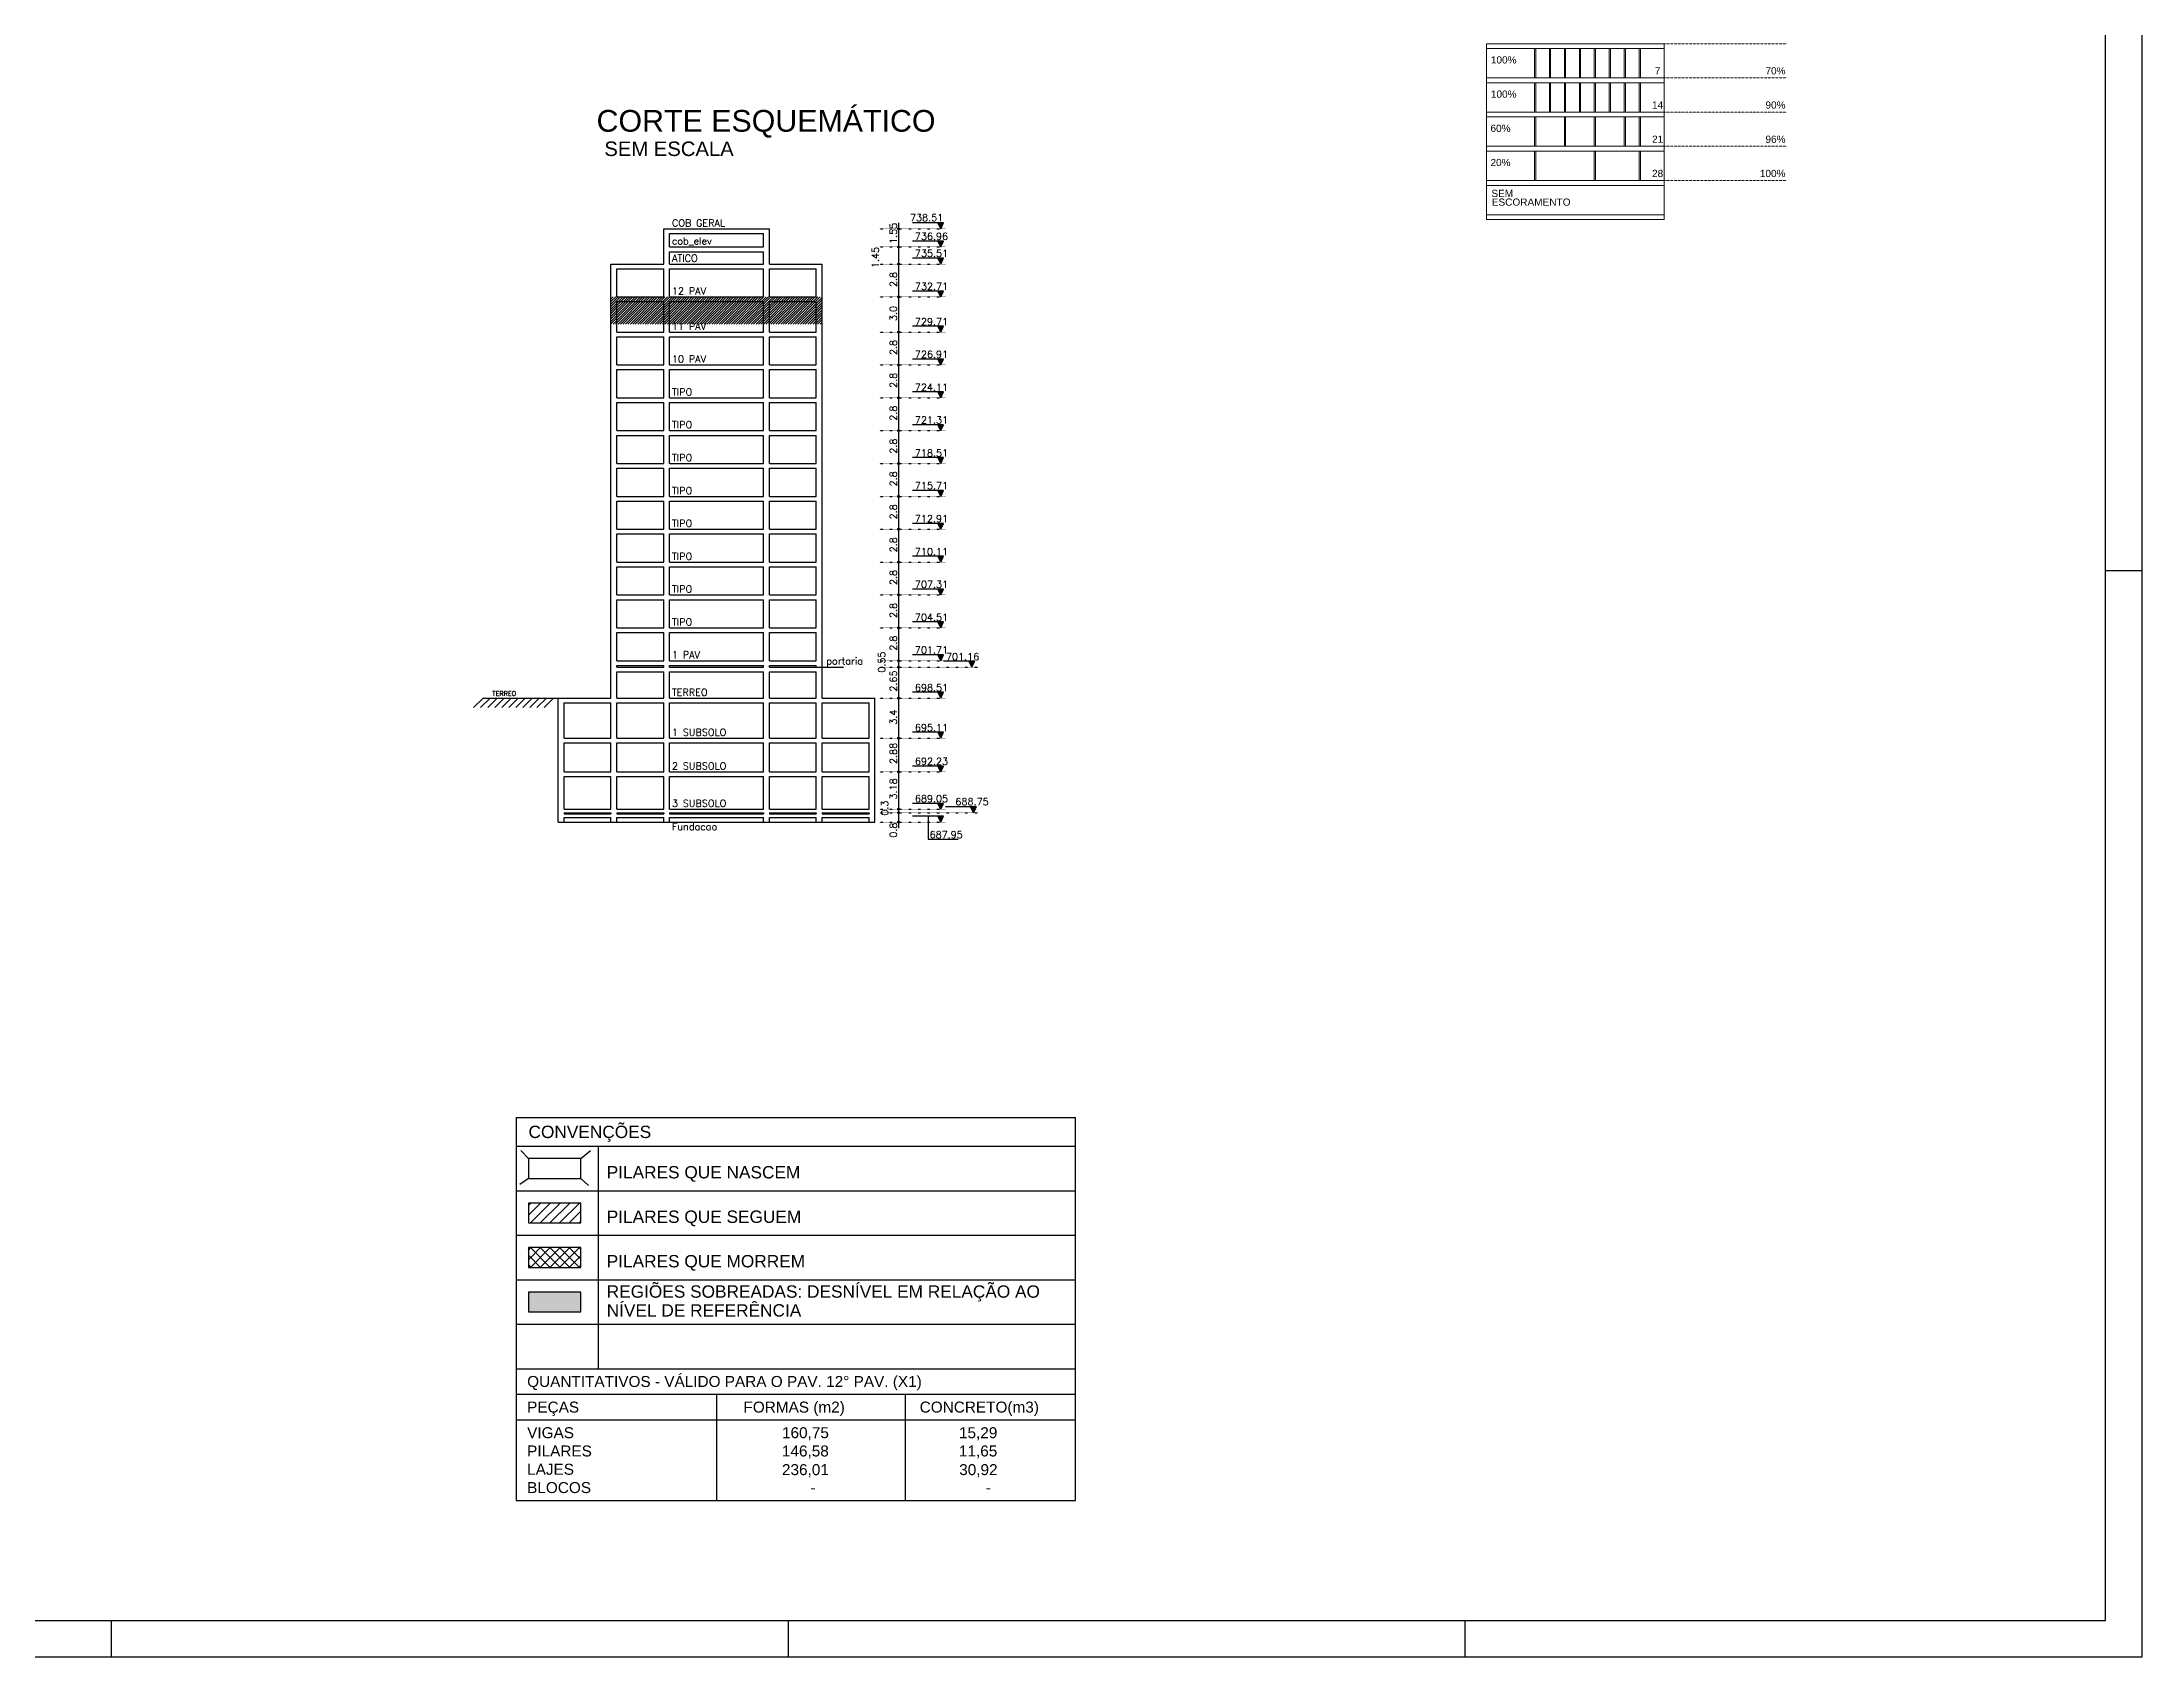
# Model space of a CAD drawing. Extents: x 37185 to 43130, y -8131 to -3926.
# Drawn here: x 40260 to 43130, y -8131 to -5924 of the extents above; entities that cross this region are included whole.
import ezdxf

# ---------------------------------------------------------------- set-up
doc = ezdxf.new("R2010")
doc.units = 0
doc.header["$MEASUREMENT"] = 0
doc.linetypes.add('Dash', pattern=[0.5, 0.3, -0.2])
doc.linetypes.add('ESTILO_TQS_0002', pattern=[0.4, 0.1, -0.3])
doc.layers.get('0').update_dxf_attribs({"linetype": 'CONTINUOUS'})
for name, color, linetype in [('119', 253, 'CONTINUOUS'), ('2', 2, 'CONTINUOUS'), ('20', 7, 'CONTINUOUS'), ('200', 7, 'ESTILO_TQS_0002'), ('216', 3, 'CONTINUOUS'), ('221', 11, 'CONTINUOUS'), ('226', 2, 'CONTINUOUS'), ('31', 6, 'CONTINUOUS'), ('32', 7, 'CONTINUOUS'), ('34', 252, 'CONTINUOUS'), ('35', 7, 'CONTINUOUS'), ('38', 190, 'CONTINUOUS'), ('39', 74, 'CONTINUOUS'), ('4', 2, 'CONTINUOUS'), ('40', 240, 'CONTINUOUS'), ('55', 12, 'CONTINUOUS'), ('6', 3, 'CONTINUOUS'), ('95', 7, 'CONTINUOUS')]:
    doc.layers.add(name, color=color, linetype=linetype)
for name, color, linetype, lineweight in [('WP_ANOTAÇÃO GERAL', 2, 'CONTINUOUS', 13), ('WP_LINHAS 0_1PEN', 2, 'CONTINUOUS', 13), ('WP_LINHAS OCULTAS', 9, 'Dash', 13), ('WP_NOTAS', 2, 'CONTINUOUS', 9)]:
    doc.layers.add(name, color=color, linetype=linetype, lineweight=lineweight)
doc.styles.add('Arial', font='arial.ttf', dxfattribs={"height": 7.5})
doc.styles.get("Standard").update_dxf_attribs({"font": 'ROMANS.SHX'})
doc.styles.add('TQS_ARIAL', font='arial.ttf')

# ---------------------------------------------------------------- blocks, each defined once
blk = doc.blocks.new('_COTAZ')
for p, q in [((0.25, 0.5), (-2.4, 0.5)), ((0, 0), (-0.250001, 0.5)), ((-0.227705, 0.455408), (0.227705, 0.455408)), ((-0.205409, 0.410817), (0.205409, 0.410817)), ((-0.183113, 0.366225), (0.183113, 0.366225)), ((-0.160818, 0.321634), (0.160817, 0.321634)), ((-0.138522, 0.277043), (0.138521, 0.277042)), ((-0.116226, 0.232451), (0.116226, 0.232451)), ((-0.09393, 0.18786), (0.09393, 0.18786)), ((-0.071634, 0.143268), (0.071634, 0.143269)), ((-0.049338, 0.098677), (0.049338, 0.098677)), ((-0.027043, 0.054086), (0.027042, 0.054086)), ((0, 0), (0.25, 0.5))]:
    blk.add_line(p, q)
blk = doc.blocks.new('CT_GEN_LO')
for p, q in [((32019.6, -11189.1), (32019.6, -11183.2)), ((32019.6, -11183.2), (32026.9, -11183.2)), ((32019.6, -11205.8), (32019.6, -11189.1)), ((32026.9, -11183.2), (32143.5, -11183.2)), ((32026.9, -11189.1), (32143.5, -11189.1)), ((32026.9, -11205.8), (32026.9, -11189.1)), ((32143.5, -11183.2), (32150.8, -11183.2)), ((32143.5, -11205.8), (32143.5, -11189.1)), ((32150.8, -11189.1), (32150.8, -11183.2)), ((32150.8, -11205.8), (32150.8, -11189.1)), ((32019.6, -11211.7), (32019.6, -11205.8)), ((32019.6, -11227), (32019.6, -11211.7)), ((32026.9, -11205.8), (32143.5, -11205.8)), ((32026.9, -11211.7), (32143.5, -11211.7)), ((32026.9, -11227), (32026.9, -11211.7)), ((32143.5, -11227), (32143.5, -11211.7)), ((32150.8, -11211.7), (32150.8, -11205.8)), ((32150.8, -11227), (32150.8, -11211.7)), ((31954, -11232.8), (31954, -11227)), ((31954, -11227), (31961.3, -11227)), ((31954, -11267.8), (31954, -11232.8)), ((31961.3, -11227), (32019.6, -11227)), ((31961.3, -11232.8), (32019.6, -11232.8)), ((31961.3, -11267.8), (31961.3, -11232.8)), ((32019.6, -11267.8), (32019.6, -11232.8)), ((32019.6, -11267.8), (32019.6, -11232.8)), ((32026.9, -11227), (32143.5, -11227)), ((32026.9, -11232.8), (32143.5, -11232.8)), ((32026.9, -11267.8), (32026.9, -11232.8)), ((32143.5, -11267.8), (32143.5, -11232.8)), ((32150.8, -11227), (32209.1, -11227)), ((32150.8, -11232.8), (32209.1, -11232.8)), ((32150.8, -11267.8), (32150.8, -11232.8)), ((32150.8, -11267.8), (32150.8, -11232.8)), ((32209.1, -11227), (32216.4, -11227)), ((32209.1, -11267.8), (32209.1, -11232.8)), ((32216.4, -11232.8), (32216.4, -11227)), ((32216.4, -11267.8), (32216.4, -11232.8)), ((31954, -11273.6), (31954, -11267.8)), ((31961.3, -11267.8), (32019.6, -11267.8)), ((32026.9, -11267.8), (32143.5, -11267.8)), ((32150.8, -11267.8), (32209.1, -11267.8)), ((32216.4, -11273.6), (32216.4, -11267.8)), ((31954, -11311.5), (31954, -11273.6)), ((31961.3, -11273.6), (32019.6, -11273.6)), ((31961.3, -11311.5), (31961.3, -11273.6)), ((32019.6, -11311.5), (32019.6, -11273.6)), ((32019.6, -11311.5), (32019.6, -11273.6)), ((32026.9, -11273.6), (32143.5, -11273.6)), ((32026.9, -11311.5), (32026.9, -11273.6)), ((32143.5, -11311.5), (32143.5, -11273.6)), ((32150.8, -11273.6), (32209.1, -11273.6)), ((32150.8, -11311.5), (32150.8, -11273.6)), ((32150.8, -11311.5), (32150.8, -11273.6)), ((32209.1, -11311.5), (32209.1, -11273.6)), ((32216.4, -11311.5), (32216.4, -11273.6)), ((31954, -11317.4), (31954, -11311.5)), ((31954, -11352.4), (31954, -11317.4)), ((31961.3, -11311.5), (32019.6, -11311.5)), ((31961.3, -11317.4), (32019.6, -11317.4)), ((31961.3, -11352.4), (31961.3, -11317.4)), ((32019.6, -11352.4), (32019.6, -11317.4)), ((32019.6, -11352.4), (32019.6, -11317.4)), ((32026.9, -11311.5), (32143.5, -11311.5)), ((32026.9, -11317.4), (32143.5, -11317.4)), ((32026.9, -11352.4), (32026.9, -11317.4)), ((32143.5, -11352.4), (32143.5, -11317.4)), ((32150.8, -11311.5), (32209.1, -11311.5)), ((32150.8, -11317.4), (32209.1, -11317.4)), ((32150.8, -11352.4), (32150.8, -11317.4)), ((32150.8, -11352.4), (32150.8, -11317.4)), ((32209.1, -11352.4), (32209.1, -11317.4)), ((32216.4, -11317.4), (32216.4, -11311.5)), ((32216.4, -11352.4), (32216.4, -11317.4)), ((31954, -11358.2), (31954, -11352.4)), ((31954, -11393.2), (31954, -11358.2)), ((31961.3, -11352.4), (32019.6, -11352.4)), ((31961.3, -11358.2), (32019.6, -11358.2)), ((31961.3, -11393.2), (31961.3, -11358.2)), ((32019.6, -11393.2), (32019.6, -11358.2)), ((32019.6, -11393.2), (32019.6, -11358.2)), ((32026.9, -11352.4), (32143.5, -11352.4)), ((32026.9, -11358.2), (32143.5, -11358.2)), ((32026.9, -11393.2), (32026.9, -11358.2)), ((32143.5, -11393.2), (32143.5, -11358.2)), ((32150.8, -11352.4), (32209.1, -11352.4)), ((32150.8, -11358.2), (32209.1, -11358.2)), ((32150.8, -11393.2), (32150.8, -11358.2)), ((32150.8, -11393.2), (32150.8, -11358.2)), ((32209.1, -11393.2), (32209.1, -11358.2)), ((32216.4, -11358.2), (32216.4, -11352.4)), ((32216.4, -11393.2), (32216.4, -11358.2)), ((31954, -11399), (31954, -11393.2)), ((31954, -11434), (31954, -11399)), ((31961.3, -11393.2), (32019.6, -11393.2)), ((31961.3, -11399), (32019.6, -11399)), ((31961.3, -11434), (31961.3, -11399)), ((32019.6, -11434), (32019.6, -11399)), ((32019.6, -11434), (32019.6, -11399)), ((32026.9, -11393.2), (32143.5, -11393.2)), ((32026.9, -11399), (32143.5, -11399)), ((32026.9, -11434), (32026.9, -11399)), ((32143.5, -11434), (32143.5, -11399)), ((32150.8, -11393.2), (32209.1, -11393.2)), ((32150.8, -11399), (32209.1, -11399)), ((32150.8, -11434), (32150.8, -11399)), ((32150.8, -11434), (32150.8, -11399)), ((32209.1, -11434), (32209.1, -11399)), ((32216.4, -11399), (32216.4, -11393.2)), ((32216.4, -11434), (32216.4, -11399)), ((31954, -11439.9), (31954, -11434)), ((31954, -11474.8), (31954, -11439.9)), ((31961.3, -11434), (32019.6, -11434)), ((31961.3, -11439.9), (32019.6, -11439.9)), ((31961.3, -11474.8), (31961.3, -11439.9)), ((32019.6, -11474.8), (32019.6, -11439.9)), ((32019.6, -11474.8), (32019.6, -11439.9)), ((32026.9, -11434), (32143.5, -11434)), ((32026.9, -11439.9), (32143.5, -11439.9)), ((32026.9, -11474.8), (32026.9, -11439.9)), ((32143.5, -11474.8), (32143.5, -11439.9)), ((32150.8, -11434), (32209.1, -11434)), ((32150.8, -11439.9), (32209.1, -11439.9)), ((32150.8, -11474.8), (32150.8, -11439.9)), ((32150.8, -11474.8), (32150.8, -11439.9)), ((32209.1, -11474.8), (32209.1, -11439.9)), ((32216.4, -11439.9), (32216.4, -11434)), ((32216.4, -11474.8), (32216.4, -11439.9)), ((31954, -11480.7), (31954, -11474.8)), ((31961.3, -11474.8), (32019.6, -11474.8)), ((32026.9, -11474.8), (32143.5, -11474.8)), ((32150.8, -11474.8), (32209.1, -11474.8)), ((32216.4, -11480.7), (32216.4, -11474.8)), ((31954, -11515.7), (31954, -11480.7)), ((31961.3, -11480.7), (32019.6, -11480.7)), ((31961.3, -11515.7), (31961.3, -11480.7)), ((32019.6, -11515.7), (32019.6, -11480.7)), ((32019.6, -11515.7), (32019.6, -11480.7)), ((32026.9, -11480.7), (32143.5, -11480.7)), ((32026.9, -11515.7), (32026.9, -11480.7)), ((32143.5, -11515.7), (32143.5, -11480.7)), ((32150.8, -11480.7), (32209.1, -11480.7)), ((32150.8, -11515.7), (32150.8, -11480.7)), ((32150.8, -11515.7), (32150.8, -11480.7)), ((32209.1, -11515.7), (32209.1, -11480.7)), ((32216.4, -11515.7), (32216.4, -11480.7)), ((31954, -11521.5), (31954, -11515.7)), ((31954, -11556.5), (31954, -11521.5)), ((31961.3, -11515.7), (32019.6, -11515.7)), ((31961.3, -11521.5), (32019.6, -11521.5)), ((31961.3, -11556.5), (31961.3, -11521.5)), ((32019.6, -11556.5), (32019.6, -11521.5)), ((32019.6, -11556.5), (32019.6, -11521.5)), ((32026.9, -11515.7), (32143.5, -11515.7)), ((32026.9, -11521.5), (32143.5, -11521.5)), ((32026.9, -11556.5), (32026.9, -11521.5)), ((32143.5, -11556.5), (32143.5, -11521.5)), ((32150.8, -11515.7), (32209.1, -11515.7)), ((32150.8, -11521.5), (32209.1, -11521.5)), ((32150.8, -11556.5), (32150.8, -11521.5)), ((32150.8, -11556.5), (32150.8, -11521.5)), ((32209.1, -11556.5), (32209.1, -11521.5)), ((32216.4, -11521.5), (32216.4, -11515.7)), ((32216.4, -11556.5), (32216.4, -11521.5)), ((31954, -11562.3), (31954, -11556.5)), ((31961.3, -11556.5), (32019.6, -11556.5)), ((32026.9, -11556.5), (32143.5, -11556.5)), ((32150.8, -11556.5), (32209.1, -11556.5)), ((32216.4, -11562.3), (32216.4, -11556.5)), ((31954, -11597.3), (31954, -11562.3)), ((31961.3, -11562.3), (32019.6, -11562.3)), ((31961.3, -11597.3), (31961.3, -11562.3)), ((32019.6, -11597.3), (32019.6, -11562.3)), ((32019.6, -11597.3), (32019.6, -11562.3)), ((32026.9, -11562.3), (32143.5, -11562.3)), ((32026.9, -11597.3), (32026.9, -11562.3)), ((32143.5, -11597.3), (32143.5, -11562.3)), ((32150.8, -11562.3), (32209.1, -11562.3)), ((32150.8, -11597.3), (32150.8, -11562.3)), ((32150.8, -11597.3), (32150.8, -11562.3)), ((32209.1, -11597.3), (32209.1, -11562.3)), ((32216.4, -11597.3), (32216.4, -11562.3)), ((31954, -11603.1), (31954, -11597.3)), ((31954, -11638.1), (31954, -11603.1)), ((31961.3, -11597.3), (32019.6, -11597.3)), ((31961.3, -11603.1), (32019.6, -11603.1)), ((31961.3, -11638.1), (31961.3, -11603.1)), ((32019.6, -11638.1), (32019.6, -11603.1)), ((32019.6, -11638.1), (32019.6, -11603.1)), ((32026.9, -11597.3), (32143.5, -11597.3)), ((32026.9, -11603.1), (32143.5, -11603.1)), ((32026.9, -11638.1), (32026.9, -11603.1)), ((32143.5, -11638.1), (32143.5, -11603.1)), ((32150.8, -11597.3), (32209.1, -11597.3)), ((32150.8, -11603.1), (32209.1, -11603.1)), ((32150.8, -11638.1), (32150.8, -11603.1)), ((32150.8, -11638.1), (32150.8, -11603.1)), ((32209.1, -11638.1), (32209.1, -11603.1)), ((32216.4, -11603.1), (32216.4, -11597.3)), ((32216.4, -11638.1), (32216.4, -11603.1)), ((31954, -11644), (31954, -11638.1)), ((31954, -11679), (31954, -11644)), ((31961.3, -11638.1), (32019.6, -11638.1)), ((31961.3, -11644), (32019.6, -11644)), ((31961.3, -11679), (31961.3, -11644)), ((32019.6, -11679), (32019.6, -11644)), ((32019.6, -11679), (32019.6, -11644)), ((32026.9, -11638.1), (32143.5, -11638.1)), ((32026.9, -11644), (32143.5, -11644)), ((32026.9, -11679), (32026.9, -11644)), ((32143.5, -11679), (32143.5, -11644)), ((32150.8, -11638.1), (32209.1, -11638.1)), ((32150.8, -11644), (32209.1, -11644)), ((32150.8, -11679), (32150.8, -11644)), ((32150.8, -11679), (32150.8, -11644)), ((32209.1, -11679), (32209.1, -11644)), ((32216.4, -11644), (32216.4, -11638.1)), ((32216.4, -11679), (32216.4, -11644)), ((31954, -11684.8), (31954, -11679)), ((31954, -11719.8), (31954, -11684.8)), ((31961.3, -11679), (32019.6, -11679)), ((31961.3, -11684.8), (32019.6, -11684.8)), ((31961.3, -11719.8), (31961.3, -11684.8)), ((32019.6, -11719.8), (32019.6, -11684.8)), ((32019.6, -11719.8), (32019.6, -11684.8)), ((32026.9, -11679), (32143.5, -11679)), ((32026.9, -11684.8), (32143.5, -11684.8)), ((32026.9, -11719.8), (32026.9, -11684.8)), ((32143.5, -11719.8), (32143.5, -11684.8)), ((32150.8, -11679), (32209.1, -11679)), ((32150.8, -11684.8), (32209.1, -11684.8)), ((32150.8, -11719.8), (32150.8, -11684.8)), ((32150.8, -11719.8), (32150.8, -11684.8)), ((32209.1, -11719.8), (32209.1, -11684.8)), ((32216.4, -11684.8), (32216.4, -11679)), ((32216.4, -11719.8), (32216.4, -11684.8)), ((31954, -11725.6), (31954, -11719.8)), ((31954, -11727.8), (31954, -11725.6)), ((31954, -11733.6), (31954, -11727.8)), ((31954, -11766.4), (31954, -11733.6)), ((31961.3, -11719.8), (32019.6, -11719.8)), ((31961.3, -11725.6), (32019.6, -11725.6)), ((31961.3, -11727.8), (31961.3, -11725.6)), ((31961.3, -11727.8), (32019.6, -11727.8)), ((31961.3, -11733.6), (32019.6, -11733.6)), ((31961.3, -11766.4), (31961.3, -11733.6)), ((32019.6, -11727.8), (32019.6, -11725.6)), ((32019.6, -11727.8), (32019.6, -11725.6)), ((32019.6, -11766.4), (32019.6, -11733.6)), ((32019.6, -11766.4), (32019.6, -11733.6)), ((32026.9, -11719.8), (32143.5, -11719.8)), ((32026.9, -11725.6), (32143.5, -11725.6)), ((32026.9, -11727.8), (32026.9, -11725.6)), ((32026.9, -11727.8), (32143.5, -11727.8)), ((32026.9, -11733.6), (32143.5, -11733.6)), ((32026.9, -11766.4), (32026.9, -11733.6)), ((32143.5, -11727.8), (32143.5, -11725.6)), ((32143.5, -11766.4), (32143.5, -11733.6)), ((32150.8, -11719.8), (32209.1, -11719.8)), ((32150.8, -11725.6), (32209.1, -11725.6)), ((32150.8, -11727.8), (32150.8, -11725.6)), ((32150.8, -11727.8), (32150.8, -11725.6)), ((32150.8, -11727.8), (32209.1, -11727.8)), ((32150.8, -11733.6), (32209.1, -11733.6)), ((32150.8, -11766.4), (32150.8, -11733.6)), ((32150.8, -11766.4), (32150.8, -11733.6)), ((32209.1, -11727.8), (32209.1, -11725.6)), ((32209.1, -11766.4), (32209.1, -11733.6)), ((32216.4, -11725.6), (32216.4, -11719.8)), ((32216.4, -11727.8), (32216.4, -11725.6)), ((32216.4, -11733.6), (32216.4, -11727.8)), ((32216.4, -11766.4), (32216.4, -11733.6)), ((31795.1, -11766.4), (31783.4, -11778.1)), ((31803.8, -11766.4), (31792.1, -11778.1)), ((31795.1, -11766.4), (31888.4, -11766.4)), ((31812.6, -11766.4), (31800.9, -11778.1)), ((31821.3, -11766.4), (31809.6, -11778.1)), ((31830, -11766.4), (31818.4, -11778.1)), ((31838.8, -11766.4), (31827.1, -11778.1)), ((31847.5, -11766.4), (31835.9, -11778.1)), ((31856.3, -11766.4), (31844.6, -11778.1)), ((31865, -11766.4), (31853.4, -11778.1)), ((31873.8, -11766.4), (31862.1, -11778.1)), ((31882.5, -11766.4), (31870.9, -11778.1)), ((31888.4, -11816), (31888.4, -11766.4)), ((31888.4, -11766.4), (31895.7, -11766.4)), ((31895.7, -11766.4), (31954, -11766.4)), ((31961.3, -11766.4), (32019.6, -11766.4)), ((32026.9, -11766.4), (32143.5, -11766.4)), ((32150.8, -11766.4), (32209.1, -11766.4)), ((32216.4, -11766.4), (32274.7, -11766.4)), ((32274.7, -11766.4), (32282, -11766.4)), ((32282, -11816), (32282, -11766.4)), ((31895.7, -11772.3), (31954, -11772.3)), ((31895.7, -11816), (31895.7, -11772.3)), ((31954, -11816), (31954, -11772.3)), ((31954, -11816), (31954, -11772.3)), ((31961.3, -11772.3), (32019.6, -11772.3)), ((31961.3, -11816), (31961.3, -11772.3)), ((32019.6, -11816), (32019.6, -11772.3)), ((32019.6, -11816), (32019.6, -11772.3)), ((32026.9, -11772.3), (32143.5, -11772.3)), ((32026.9, -11816), (32026.9, -11772.3)), ((32143.5, -11816), (32143.5, -11772.3)), ((32150.8, -11772.3), (32209.1, -11772.3)), ((32150.8, -11816), (32150.8, -11772.3)), ((32150.8, -11816), (32150.8, -11772.3)), ((32209.1, -11816), (32209.1, -11772.3)), ((32216.4, -11772.3), (32274.7, -11772.3)), ((32216.4, -11816), (32216.4, -11772.3)), ((32216.4, -11816), (32216.4, -11772.3)), ((32274.7, -11816), (32274.7, -11772.3)), ((31888.4, -11858), (31888.4, -11816)), ((31895.7, -11816), (31954, -11816)), ((31961.3, -11816), (32019.6, -11816)), ((32026.9, -11816), (32143.5, -11816)), ((32150.8, -11816), (32209.1, -11816)), ((32216.4, -11816), (32274.7, -11816)), ((32282, -11858), (32282, -11816)), ((31895.7, -11821.8), (31954, -11821.8)), ((31895.7, -11858), (31895.7, -11821.8)), ((31954, -11858), (31954, -11821.8)), ((31954, -11858), (31954, -11821.8)), ((31961.3, -11821.8), (32019.6, -11821.8)), ((31961.3, -11858), (31961.3, -11821.8)), ((32019.6, -11858), (32019.6, -11821.8)), ((32019.6, -11858), (32019.6, -11821.8)), ((32026.9, -11821.8), (32143.5, -11821.8)), ((32026.9, -11858), (32026.9, -11821.8)), ((32143.5, -11858), (32143.5, -11821.8)), ((32150.8, -11821.8), (32209.1, -11821.8)), ((32150.8, -11858), (32150.8, -11821.8)), ((32150.8, -11858), (32150.8, -11821.8)), ((32209.1, -11858), (32209.1, -11821.8)), ((32216.4, -11821.8), (32274.7, -11821.8)), ((32216.4, -11858), (32216.4, -11821.8)), ((32216.4, -11858), (32216.4, -11821.8)), ((32274.7, -11858), (32274.7, -11821.8)), ((31888.4, -11904.4), (31888.4, -11858)), ((31895.7, -11858), (31954, -11858)), ((31895.7, -11863.8), (31954, -11863.8)), ((31895.7, -11904.4), (31895.7, -11863.8)), ((31954, -11904.4), (31954, -11863.8)), ((31954, -11904.4), (31954, -11863.8)), ((31961.3, -11858), (32019.6, -11858)), ((31961.3, -11863.8), (32019.6, -11863.8)), ((31961.3, -11904.4), (31961.3, -11863.8)), ((32019.6, -11904.4), (32019.6, -11863.8)), ((32019.6, -11904.4), (32019.6, -11863.8)), ((32026.9, -11858), (32143.5, -11858)), ((32026.9, -11863.8), (32143.5, -11863.8)), ((32026.9, -11904.4), (32026.9, -11863.8)), ((32143.5, -11904.4), (32143.5, -11863.8)), ((32150.8, -11858), (32209.1, -11858)), ((32150.8, -11863.8), (32209.1, -11863.8)), ((32150.8, -11904.4), (32150.8, -11863.8)), ((32150.8, -11904.4), (32150.8, -11863.8)), ((32209.1, -11904.4), (32209.1, -11863.8)), ((32216.4, -11858), (32274.7, -11858)), ((32216.4, -11863.8), (32274.7, -11863.8)), ((32216.4, -11904.4), (32216.4, -11863.8)), ((32216.4, -11904.4), (32216.4, -11863.8)), ((32274.7, -11904.4), (32274.7, -11863.8)), ((32282, -11904.4), (32282, -11858)), ((31888.4, -11908.7), (31888.4, -11904.4)), ((31888.4, -11920.4), (31888.4, -11908.7)), ((31888.4, -11920.4), (32282, -11920.4)), ((31895.7, -11904.4), (31954, -11904.4)), ((31895.7, -11908.7), (31954, -11908.7)), ((31895.7, -11908.7), (31895.7, -11910.2)), ((31895.7, -11910.2), (31954, -11910.2)), ((31895.7, -11914.6), (31954, -11914.6)), ((31895.7, -11920.4), (31895.7, -11914.6)), ((31895.7, -11920.4), (31954, -11920.4)), ((31954, -11908.7), (31954, -11910.2)), ((31954, -11908.7), (31954, -11910.2)), ((31954, -11920.4), (31954, -11914.6)), ((31954, -11920.4), (31954, -11914.6)), ((31961.3, -11904.4), (32019.6, -11904.4)), ((31961.3, -11908.7), (32019.6, -11908.7)), ((31961.3, -11908.7), (31961.3, -11910.2)), ((31961.3, -11910.2), (32019.6, -11910.2)), ((31961.3, -11914.6), (32019.6, -11914.6)), ((31961.3, -11920.4), (31961.3, -11914.6)), ((31961.3, -11920.4), (32019.6, -11920.4)), ((32019.6, -11908.7), (32019.6, -11910.2)), ((32019.6, -11908.7), (32019.6, -11910.2)), ((32019.6, -11920.4), (32019.6, -11914.6)), ((32019.6, -11920.4), (32019.6, -11914.6)), ((32026.9, -11904.4), (32143.5, -11904.4)), ((32026.9, -11908.7), (32143.5, -11908.7)), ((32026.9, -11908.7), (32026.9, -11910.2)), ((32026.9, -11910.2), (32143.5, -11910.2)), ((32026.9, -11914.6), (32143.5, -11914.6)), ((32026.9, -11920.4), (32026.9, -11914.6)), ((32026.9, -11920.4), (32143.5, -11920.4)), ((32143.5, -11908.7), (32143.5, -11910.2)), ((32143.5, -11920.4), (32143.5, -11914.6)), ((32150.8, -11904.4), (32209.1, -11904.4)), ((32150.8, -11908.7), (32209.1, -11908.7)), ((32150.8, -11908.7), (32150.8, -11910.2)), ((32150.8, -11908.7), (32150.8, -11910.2)), ((32150.8, -11910.2), (32209.1, -11910.2)), ((32150.8, -11914.6), (32209.1, -11914.6)), ((32150.8, -11920.4), (32150.8, -11914.6)), ((32150.8, -11920.4), (32150.8, -11914.6)), ((32150.8, -11920.4), (32209.1, -11920.4)), ((32209.1, -11908.7), (32209.1, -11910.2)), ((32209.1, -11920.4), (32209.1, -11914.6)), ((32216.4, -11904.4), (32274.7, -11904.4)), ((32216.4, -11908.7), (32274.7, -11908.7)), ((32216.4, -11908.7), (32216.4, -11910.2)), ((32216.4, -11908.7), (32216.4, -11910.2)), ((32216.4, -11910.2), (32274.7, -11910.2)), ((32216.4, -11914.6), (32274.7, -11914.6)), ((32216.4, -11920.4), (32216.4, -11914.6)), ((32216.4, -11920.4), (32216.4, -11914.6)), ((32216.4, -11920.4), (32274.7, -11920.4)), ((32274.7, -11908.7), (32274.7, -11910.2)), ((32274.7, -11920.4), (32274.7, -11914.6)), ((32282, -11908.7), (32282, -11904.4)), ((32282, -11920.4), (32282, -11908.7))]:
    blk.add_line(p, q)
at = {"color": 12, "linetype": 'Continuous'}
blk.add_line((32209.1, -11727.8), (32242.9, -11727.8), dxfattribs=at)
blk.add_lwpolyline([(32348, -11913.1), (32348, -11941.4), (32385.3, -11941.4)], dxfattribs=at)
at = {"layer": '200'}
for p, q in [((32287.9, -11183.2), (32369.5, -11183.2)), ((32287.9, -11205.8), (32369.5, -11205.8)), ((32287.9, -11227), (32369.5, -11227)), ((32287.9, -11267.8), (32369.5, -11267.8)), ((32287.9, -11311.5), (32369.5, -11311.5)), ((32287.9, -11352.4), (32369.5, -11352.4)), ((32287.9, -11393.2), (32369.5, -11393.2)), ((32287.9, -11434), (32369.5, -11434)), ((32287.9, -11474.8), (32369.5, -11474.8)), ((32287.9, -11515.7), (32369.5, -11515.7)), ((32287.9, -11556.5), (32369.5, -11556.5)), ((32287.9, -11597.3), (32369.5, -11597.3)), ((32287.9, -11638.1), (32369.5, -11638.1)), ((32287.9, -11679), (32369.5, -11679)), ((32287.9, -11719.8), (32369.5, -11719.8)), ((32287.9, -11727.8), (32410.5, -11727.8)), ((32287.9, -11766.4), (32369.5, -11766.4)), ((32287.9, -11816), (32369.5, -11816)), ((32287.9, -11858), (32369.5, -11858)), ((32287.9, -11904.4), (32369.5, -11904.4)), ((32287.9, -11908.7), (32410.5, -11908.7)), ((32287.9, -11920.4), (32369.5, -11920.4))]:
    blk.add_line(p, q, dxfattribs=at)
at = {"layer": '216', "color": 7}
for p, q in [((32311.2, -11176), (32311.2, -11213.1)), ((32311.2, -11198.6), (32311.2, -11234.3)), ((32311.2, -11219.7), (32311.2, -11275.1)), ((32311.2, -11260.5), (32311.2, -11318.8)), ((32311.2, -11304.3), (32311.2, -11359.7)), ((32311.2, -11345.1), (32311.2, -11400.5)), ((32311.2, -11385.9), (32311.2, -11441.3)), ((32311.2, -11426.7), (32311.2, -11482.1)), ((32311.2, -11467.6), (32311.2, -11523)), ((32311.2, -11508.4), (32311.2, -11563.8)), ((32311.2, -11549.2), (32311.2, -11604.6)), ((32311.2, -11590), (32311.2, -11645.4)), ((32311.2, -11630.9), (32311.2, -11686.3)), ((32311.2, -11671.7), (32311.2, -11727.1)), ((32311.2, -11712.5), (32311.2, -11735.1)), ((32311.2, -11720.5), (32311.2, -11773.7)), ((32311.2, -11759.2), (32311.2, -11823.3)), ((32311.2, -11808.7), (32311.2, -11865.3)), ((32311.2, -11850.7), (32311.2, -11911.7)), ((32311.2, -11897.1), (32311.2, -11916)), ((32311.2, -11901.5), (32311.2, -11927.7))]:
    blk.add_line(p, q, dxfattribs=at)
at = {"layer": '221', "color": 7}
for p, q in [((32287.9, -11183.2), (32287.9, -11183.2)), ((32287.9, -11205.8), (32287.9, -11205.8)), ((32369.5, -11205.8), (32369.5, -11205.8)), ((32287.9, -11227), (32287.9, -11227)), ((32369.5, -11227), (32369.5, -11227)), ((32287.9, -11267.8), (32287.9, -11267.8)), ((32369.5, -11267.8), (32369.5, -11267.8)), ((32287.9, -11311.5), (32287.9, -11311.5)), ((32369.5, -11311.5), (32369.5, -11311.5)), ((32287.9, -11352.4), (32287.9, -11352.4)), ((32369.5, -11352.4), (32369.5, -11352.4)), ((32287.9, -11393.2), (32287.9, -11393.2)), ((32369.5, -11393.2), (32369.5, -11393.2)), ((32287.9, -11434), (32287.9, -11434)), ((32369.5, -11434), (32369.5, -11434)), ((32287.9, -11474.8), (32287.9, -11474.8)), ((32369.5, -11474.8), (32369.5, -11474.8)), ((32287.9, -11515.7), (32287.9, -11515.7)), ((32369.5, -11515.7), (32369.5, -11515.7)), ((32287.9, -11556.5), (32287.9, -11556.5)), ((32369.5, -11556.5), (32369.5, -11556.5)), ((32287.9, -11597.3), (32287.9, -11597.3)), ((32369.5, -11597.3), (32369.5, -11597.3)), ((32287.9, -11638.1), (32287.9, -11638.1)), ((32369.5, -11638.1), (32369.5, -11638.1)), ((32287.9, -11679), (32287.9, -11679)), ((32369.5, -11679), (32369.5, -11679)), ((32287.9, -11719.8), (32287.9, -11719.8)), ((32287.9, -11727.8), (32287.9, -11727.8)), ((32369.5, -11719.8), (32369.5, -11719.8)), ((32369.5, -11727.8), (32369.5, -11727.8)), ((32287.9, -11766.4), (32287.9, -11766.4)), ((32369.5, -11766.4), (32369.5, -11766.4)), ((32287.9, -11816), (32287.9, -11816)), ((32369.5, -11816), (32369.5, -11816)), ((32287.9, -11858), (32287.9, -11858)), ((32369.5, -11858), (32369.5, -11858)), ((32287.9, -11904.4), (32287.9, -11904.4)), ((32287.9, -11908.7), (32287.9, -11908.7)), ((32369.5, -11904.4), (32369.5, -11904.4)), ((32369.5, -11908.7), (32369.5, -11908.7)), ((32369.5, -11920.4), (32369.5, -11920.4))]:
    blk.add_line(p, q, dxfattribs=at)
at = {"layer": '226', "color": 7}
for centre, radius in [((32311.2, -11183.2), 1.17), ((32311.2, -11183.2), 0.583), ((32311.2, -11205.8), 1.17), ((32311.2, -11205.8), 1.17), ((32311.2, -11205.8), 0.583), ((32311.2, -11205.8), 0.583), ((32311.2, -11227), 1.17), ((32311.2, -11227), 1.17), ((32311.2, -11227), 0.583), ((32311.2, -11227), 0.583), ((32311.2, -11267.8), 1.17), ((32311.2, -11267.8), 1.17), ((32311.2, -11267.8), 0.583), ((32311.2, -11267.8), 0.583), ((32311.2, -11311.5), 1.17), ((32311.2, -11311.5), 1.17), ((32311.2, -11311.5), 0.583), ((32311.2, -11311.5), 0.583), ((32311.2, -11352.4), 1.17), ((32311.2, -11352.4), 1.17), ((32311.2, -11352.4), 0.583), ((32311.2, -11352.4), 0.583), ((32311.2, -11393.2), 1.17), ((32311.2, -11393.2), 1.17), ((32311.2, -11393.2), 0.583), ((32311.2, -11393.2), 0.583), ((32311.2, -11434), 1.17), ((32311.2, -11434), 1.17), ((32311.2, -11434), 0.583), ((32311.2, -11434), 0.583), ((32311.2, -11474.8), 1.17), ((32311.2, -11474.8), 1.17), ((32311.2, -11474.8), 0.583), ((32311.2, -11474.8), 0.583), ((32311.2, -11515.7), 1.17), ((32311.2, -11515.7), 1.17), ((32311.2, -11515.7), 0.583), ((32311.2, -11515.7), 0.583), ((32311.2, -11556.5), 1.17), ((32311.2, -11556.5), 1.17), ((32311.2, -11556.5), 0.583), ((32311.2, -11556.5), 0.583), ((32311.2, -11597.3), 1.17), ((32311.2, -11597.3), 1.17), ((32311.2, -11597.3), 0.583), ((32311.2, -11597.3), 0.583), ((32311.2, -11638.1), 1.17), ((32311.2, -11638.1), 1.17), ((32311.2, -11638.1), 0.583), ((32311.2, -11638.1), 0.583), ((32311.2, -11679), 1.17), ((32311.2, -11679), 1.17), ((32311.2, -11679), 0.583), ((32311.2, -11679), 0.583), ((32311.2, -11719.8), 1.17), ((32311.2, -11719.8), 1.17), ((32311.2, -11727.8), 1.17), ((32311.2, -11727.8), 1.17), ((32311.2, -11719.8), 0.583), ((32311.2, -11719.8), 0.583), ((32311.2, -11727.8), 0.583), ((32311.2, -11727.8), 0.583), ((32311.2, -11766.4), 1.17), ((32311.2, -11766.4), 1.17), ((32311.2, -11766.4), 0.583), ((32311.2, -11766.4), 0.583), ((32311.2, -11816), 1.17), ((32311.2, -11816), 1.17), ((32311.2, -11816), 0.583), ((32311.2, -11816), 0.583), ((32311.2, -11858), 1.17), ((32311.2, -11858), 1.17), ((32311.2, -11858), 0.583), ((32311.2, -11858), 0.583), ((32311.2, -11904.4), 1.17), ((32311.2, -11904.4), 1.17), ((32311.2, -11908.7), 1.17), ((32311.2, -11908.7), 1.17), ((32311.2, -11920.4), 1.17), ((32311.2, -11904.4), 0.583), ((32311.2, -11904.4), 0.583), ((32311.2, -11908.7), 0.583), ((32311.2, -11908.7), 0.583), ((32311.2, -11920.4), 0.583)]:
    blk.add_circle(centre, radius, dxfattribs=at)
at = {"xscale": 14.58, "yscale": 14.58, "zscale": 0.1458}
for p in [(32363.7, -11183.2), (32363.7, -11205.8), (32363.7, -11227), (32363.7, -11267.8), (32363.7, -11311.5), (32363.7, -11352.4), (32363.7, -11393.2), (32363.7, -11434), (32363.7, -11474.8), (32363.7, -11515.7), (32363.7, -11556.5), (32363.7, -11597.3), (32363.7, -11638.1), (32363.7, -11679), (32363.7, -11719.8), (32402.3, -11727.8), (32363.7, -11766.4), (32363.7, -11816), (32363.7, -11858), (32363.7, -11904.4), (32363.7, -11920.4), (32404.5, -11908.7)]:
    blk.add_blockref('_COTAZ', p, dxfattribs=at)
for s, height, p in [('738.51', 8.75, (32325.6, -11173.8)), ('COB GERAL', 8.75, (32029.8, -11180.3)), ('736.96', 8.75, (32331.6, -11197.1)), ('ATICO    ', 8.75, (32029.8, -11224.1)), ('cob_elev ', 8.75, (32029.8, -11202.9)), ('735.51', 8.75, (32331.6, -11218.2)), ('12 PAV   ', 8.75, (32029.8, -11264.9)), ('732.71', 8.75, (32331.6, -11259.1)), ('729.71', 8.75, (32331.6, -11302.8)), ('11 PAV   ', 8.75, (32029.8, -11308.6)), ('10 PAV   ', 8.75, (32029.8, -11349.5)), ('726.91', 8.75, (32331.6, -11343.6)), ('TIPO     ', 8.75, (32029.8, -11390.3)), ('724.11', 8.75, (32331.6, -11384.4)), ('TIPO     ', 8.75, (32029.8, -11431.1)), ('721.31', 8.75, (32331.6, -11425.3)), ('TIPO     ', 8.75, (32029.8, -11471.9)), ('718.51', 8.75, (32331.6, -11466.1)), ('TIPO     ', 8.75, (32029.8, -11512.8)), ('715.71', 8.75, (32331.6, -11506.9)), ('TIPO     ', 8.75, (32029.8, -11553.6)), ('712.91', 8.75, (32331.6, -11547.7)), ('710.11', 8.75, (32331.6, -11588.6)), ('TIPO     ', 8.75, (32029.8, -11594.4)), ('TIPO     ', 8.75, (32029.8, -11635.2)), ('707.31', 8.75, (32331.6, -11629.4)), ('704.51', 8.75, (32331.6, -11670.2)), ('TIPO     ', 8.75, (32029.8, -11676)), ('1 PAV    ', 8.75, (32029.8, -11716.9)), ('701.71', 8.75, (32331.6, -11711)), ('701.16', 8.75, (32370.3, -11719.1)), ('portaria', 8.75, (32221.6, -11724.5)), ('TERREO', 5.83, (31806.7, -11763.5)), ('TERREO   ', 8.75, (32029.8, -11763.5)), ('698.51', 8.75, (32331.6, -11757.7)), ('1 SUBSOLO', 8.75, (32029.8, -11813.1)), ('695.11', 8.75, (32331.6, -11807.3)), ('692.23', 8.75, (32331.6, -11849.3)), ('2 SUBSOLO', 8.75, (32029.8, -11855.1)), ('3 SUBSOLO', 8.75, (32029.8, -11901.5)), ('689.05', 8.75, (32331.6, -11895.6)), ('688.75', 8.75, (32382, -11899.5)), ('Fundacao ', 8.75, (32029.8, -11930.5)), ('687.95', 8.75, (32349.9, -11940.2))]:
    blk.add_text(s, height=height).set_placement(p)
at = {"layer": '221', "color": 7}
for s, p in [('1.55', (32309.4, -11202)), ('1.45', (32286.9, -11232)), ('2.8', (32309.4, -11255.6)), ('3.0', (32309.4, -11297.8)), ('2.8', (32309.4, -11340.1)), ('2.8', (32309.4, -11380.9)), ('2.8', (32309.4, -11421.8)), ('2.8', (32309.4, -11462.6)), ('2.8', (32309.4, -11503.4)), ('2.8', (32309.4, -11544.2)), ('2.8', (32309.4, -11585.1)), ('2.8', (32309.4, -11625.9)), ('2.8', (32309.4, -11666.7)), ('0.55', (32294.9, -11734.7)), ('2.8', (32309.4, -11707.5)), ('2.65', (32309.4, -11758.2)), ('3.4', (32309.4, -11799.4)), ('2.88', (32309.4, -11848.1)), ('3.18', (32309.4, -11892.3)), ('0.3', (32298.5, -11912.3)), ('0.8', (32309.4, -11939.8))]:
    blk.add_text(s, height=8.75, rotation=90, dxfattribs=at).set_placement(p)
at = {"layer": '32', "linetype": 'Continuous', "style": 'TQS_ARIAL'}
blk.add_text('CORTE ESQUEMÁTICO', height=27, dxfattribs=at).set_placement((31936.1, -11062.6))
at = {"layer": '35', "linetype": 'Continuous', "style": 'TQS_ARIAL'}
blk.add_text('SEM ESCALA', height=18, dxfattribs=at).set_placement((31945.8, -11092.8))

msp = doc.modelspace()

# ---------------------------------------------------------------- hatches: boundary and pattern name
at = {"layer": '119', "linetype": 'Continuous'}
h = msp.add_hatch(color=256, dxfattribs=at)
h.dxf.hatch_style = 1
h.paths.add_polyline_path([(40924.443, -7659.615), (40924.443, -7632.577), (40996.012, -7632.577), (40996.012, -7659.615)])
at = {"layer": 'WP_ANOTAÇÃO GERAL'}
h = msp.add_hatch(dxfattribs=at)
h.set_pattern_fill('ANSI31', color=240, scale=0.75, style=0)
h.set_pattern_definition([(45, (10214.6597, -1098.4855), (-1.68379802, 1.68379802), [])])
h.paths.add_polyline_path([(41037.073, -6309.708), (41325.757, -6309.709), (41325.757, -6272.506), (41037.073, -6272.506)])

# ---------------------------------------------------------------- linework, layer by layer
at = {"layer": '2', "linetype": 'Continuous'}
for p, q in [((40907.568, -7393.966), (40907.568, -7737.277)), ((40907.568, -7393.966), (41671.955, -7393.966)), ((41671.955, -7737.277), (41671.955, -7393.966)), ((40907.568, -7433.341), (41671.955, -7433.341)), ((41020.068, -7737.277), (41020.068, -7433.341)), ((40907.568, -7494.128), (41671.955, -7494.128)), ((40924.443, -7514.315), (40927.754, -7511.003)), ((40924.443, -7527.561), (40941.001, -7511.003)), ((40954.246, -7511.003), (40927.21, -7538.04)), ((40940.457, -7538.04), (40967.494, -7511.003)), ((40953.702, -7538.04), (40980.741, -7511.003)), ((40966.95, -7538.04), (40993.986, -7511.003)), ((40980.197, -7538.04), (40996.012, -7522.223)), ((40993.442, -7538.04), (40996.012, -7535.47)), ((40907.568, -7554.915), (41671.955, -7554.915)), ((40924.443, -7575.102), (40927.754, -7571.79)), ((40924.443, -7588.348), (40941.001, -7571.79)), ((40954.246, -7571.79), (40927.21, -7598.827)), ((40954.246, -7598.827), (40927.21, -7571.79)), ((40940.457, -7598.827), (40967.494, -7571.79)), ((40940.457, -7571.79), (40967.494, -7598.827)), ((40953.702, -7598.827), (40980.741, -7571.79)), ((40953.702, -7571.79), (40980.741, -7598.827)), ((40966.95, -7598.827), (40993.986, -7571.79)), ((40966.95, -7571.79), (40993.986, -7598.827)), ((40980.197, -7571.79), (40996.012, -7587.607)), ((40993.442, -7571.79), (40996.012, -7574.361)), ((40924.443, -7582.269), (40941.001, -7598.827)), ((40924.443, -7595.516), (40927.754, -7598.827)), ((40980.197, -7598.827), (40996.012, -7583.01)), ((40993.442, -7598.827), (40996.012, -7596.257)), ((40907.568, -7615.702), (41671.955, -7615.702)), ((40907.568, -7676.49), (41671.955, -7676.49)), ((40907.568, -7737.277), (41606.704, -7737.277)), ((40907.568, -7737.277), (41671.955, -7737.277)), ((40907.568, -7737.277), (40907.568, -7917.277)), ((41671.955, -7917.277), (41671.955, -7737.277)), ((40907.568, -7772.277), (41671.955, -7772.277)), ((41181.627, -7917.277), (41181.627, -7772.277)), ((41439.053, -7772.277), (41439.053, -7917.277)), ((40907.568, -7807.277), (41671.955, -7807.277)), ((40907.568, -7917.277), (41671.955, -7917.277))]:
    msp.add_line(p, q, dxfattribs=at)
at = {"layer": '20', "linetype": 'Continuous'}
msp.add_line((43079.545, -6646.33), (43129.545, -6646.33), dxfattribs=at)
at = {"layer": '34', "color": 4, "linetype": 'Continuous'}
msp.add_lwpolyline([(40924.443, -7659.615), (40996.012, -7659.615), (40996.012, -7632.577), (40924.443, -7632.577), (40924.443, -7659.615)], dxfattribs=at)
at = {"layer": '38'}
msp.add_lwpolyline([(40924.443, -7477.253), (40996.012, -7477.253), (40996.012, -7450.216), (40924.443, -7450.216), (40924.443, -7477.253)], dxfattribs=at)
at = {"layer": '39'}
msp.add_lwpolyline([(40924.443, -7538.04), (40996.012, -7538.04), (40996.012, -7511.003), (40924.443, -7511.003), (40924.443, -7538.04)], dxfattribs=at)
at = {"layer": '40'}
msp.add_lwpolyline([(40924.443, -7598.827), (40996.012, -7598.827), (40996.012, -7571.79), (40924.443, -7571.79), (40924.443, -7598.827)], dxfattribs=at)
at = {"layer": '6', "linetype": 'Continuous'}
for p, q in [((40924.443, -7450.216), (40913.855, -7439.321)), ((40996.012, -7450.216), (41009.166, -7439.321)), ((40924.443, -7477.253), (40912.453, -7485.575)), ((40996.012, -7477.253), (41006.362, -7486.976))]:
    msp.add_line(p, q, dxfattribs=at)
at = {"layer": '95', "linetype": 'Continuous'}
for p, q in [((43129.545, -8131.33), (43129.545, -3926.33)), ((43079.545, -8081.33), (43079.545, -3976.33)), ((43079.545, -6646.33), (43129.545, -6646.33)), ((37309.545, -8081.33), (43079.545, -8081.33)), ((40354.545, -8131.33), (40354.545, -8081.33)), ((41279.545, -8131.33), (41279.545, -8081.33)), ((42204.545, -8131.33), (42204.545, -8081.33)), ((37184.545, -8131.33), (43129.545, -8131.33))]:
    msp.add_line(p, q, dxfattribs=at)
at = {"layer": 'WP_LINHAS 0_1PEN'}
for p, q in [((42233.753, -6166.872), (42233.753, -5926.473)), ((42233.753, -5926.473), (42476.578, -5926.473)), ((42233.753, -5933.151), (42476.578, -5933.151)), ((42299.254, -5973.217), (42299.254, -5933.151)), ((42300.924, -5973.217), (42300.924, -5933.151)), ((42319.701, -5973.217), (42319.701, -5933.151)), ((42321.37, -5973.217), (42321.37, -5933.151)), ((42340.147, -5973.217), (42340.147, -5933.151)), ((42341.816, -5973.217), (42341.816, -5933.151)), ((42360.593, -5973.217), (42360.593, -5933.151)), ((42362.263, -5973.217), (42362.263, -5933.151)), ((42381.039, -5973.217), (42381.039, -5933.151)), ((42382.709, -5973.217), (42382.709, -5933.151)), ((42401.486, -5973.217), (42401.486, -5933.151)), ((42403.155, -5973.217), (42403.155, -5933.151)), ((42421.932, -5973.217), (42421.932, -5933.151)), ((42423.601, -5973.217), (42423.601, -5933.151)), ((42442.378, -5973.217), (42442.378, -5933.151)), ((42444.047, -5973.217), (42444.047, -5933.151)), ((42476.578, -5926.473), (42476.578, -6166.872)), ((42233.753, -5973.217), (42476.578, -5973.217)), ((42233.753, -5979.895), (42476.578, -5979.895)), ((42299.254, -6019.961), (42299.254, -5979.895)), ((42300.924, -6019.961), (42300.924, -5979.895)), ((42319.701, -6019.961), (42319.701, -5979.895)), ((42321.37, -6019.961), (42321.37, -5979.895)), ((42340.147, -6019.961), (42340.147, -5979.895)), ((42341.816, -6019.961), (42341.816, -5979.895)), ((42360.593, -6019.961), (42360.593, -5979.895)), ((42362.263, -6019.961), (42362.263, -5979.895)), ((42381.039, -6019.961), (42381.039, -5979.895)), ((42382.709, -6019.961), (42382.709, -5979.895)), ((42401.486, -6019.961), (42401.486, -5979.895)), ((42403.155, -6019.961), (42403.155, -5979.895)), ((42421.932, -6019.961), (42421.932, -5979.895)), ((42423.601, -6019.961), (42423.601, -5979.895)), ((42442.378, -6019.961), (42442.378, -5979.895)), ((42444.047, -6019.961), (42444.047, -5979.895)), ((42233.753, -6019.961), (42476.578, -6019.961)), ((42233.753, -6026.639), (42476.578, -6026.639)), ((42299.254, -6066.706), (42299.254, -6026.639)), ((42300.924, -6066.706), (42300.924, -6026.639)), ((42340.147, -6066.706), (42340.147, -6026.639)), ((42341.816, -6066.706), (42341.816, -6026.639)), ((42381.039, -6066.706), (42381.039, -6026.639)), ((42382.709, -6066.706), (42382.709, -6026.639)), ((42421.932, -6066.706), (42421.932, -6026.639)), ((42423.601, -6066.706), (42423.601, -6026.639)), ((42442.378, -6066.706), (42442.378, -6026.639)), ((42444.047, -6066.706), (42444.047, -6026.639)), ((42233.753, -6066.706), (42476.578, -6066.706)), ((42233.753, -6073.383), (42476.578, -6073.383)), ((42299.254, -6113.45), (42299.254, -6073.383)), ((42300.924, -6113.45), (42300.924, -6073.383)), ((42381.039, -6113.45), (42381.039, -6073.383)), ((42382.709, -6113.45), (42382.709, -6073.383)), ((42442.378, -6113.45), (42442.378, -6073.383)), ((42444.047, -6113.45), (42444.047, -6073.383)), ((42233.753, -6113.45), (42476.578, -6113.45)), ((42233.753, -6120.128), (42476.578, -6120.128)), ((42233.753, -6160.194), (42476.578, -6160.194)), ((42476.578, -6166.872), (42233.753, -6166.872))]:
    msp.add_line(p, q, dxfattribs=at)
at = {"layer": 'WP_LINHAS OCULTAS'}
for p, q in [((42476.578, -5926.473), (42643.753, -5926.473)), ((42476.578, -5973.217), (42643.753, -5973.217)), ((42476.578, -6019.961), (42643.753, -6019.961)), ((42476.578, -6066.706), (42643.753, -6066.706)), ((42476.578, -6113.45), (42643.753, -6113.45))]:
    msp.add_line(p, q, dxfattribs=at)

# ---------------------------------------------------------------- block references
at = {"layer": '55', "color": 12, "linetype": 'Continuous', "xscale": 1.1, "yscale": 1.1, "zscale": 1.1}
msp.add_blockref('CT_GEN_LO', (5887.695, 6122.083), dxfattribs=at)

# ---------------------------------------------------------------- texts
at = {"layer": '2', "linetype": 'Continuous', "style": 'TQS_ARIAL'}
for s, height, p in [('PILARES QUE NASCEM', 16.875, (41031.318, -7477.253)), ('PILARES QUE SEGUEM', 16.875, (41031.318, -7538.04)), ('PILARES QUE MORREM', 16.875, (41031.318, -7598.827)), ('REGIÕES SOBREADAS: DESNÍVEL EM RELAÇÃO AO ', 16.875, (41031.318, -7640.299)), ('NÍVEL DE REFERÊNCIA', 16.875, (41031.318, -7666.053)), ('VIGAS', 15, (40922.568, -7832.277)), ('     160,75', 15, (41241.776, -7832.277)), ('15,29', 15, (41512.753, -7832.277)), ('PILARES', 15, (40922.568, -7857.277)), ('146,58', 15, (41270.788, -7857.277)), ('11,65', 15, (41512.679, -7857.277)), ('LAJES', 15, (40922.568, -7882.277)), ('BLOCOS', 15, (40922.568, -7907.277)), ('236,01', 15, (41270.854, -7882.772)), ('30,92', 15, (41513.06, -7882.772)), ('          -', 15, (41251.58, -7907.277)), ('       -', 15, (41508.628, -7907.277))]:
    msp.add_text(s, height=height, dxfattribs=at).set_placement(p)
at = {"layer": '31', "linetype": 'Continuous', "style": 'TQS_ARIAL'}
for s, height, p in [('CONVENÇÕES', 16.875, (40924.443, -7422.091)), ('QUANTITATIVOS - VÁLIDO PARA O PAV. 12° PAV. (X1)', 15, (40922.568, -7762.277))]:
    msp.add_text(s, height=height, dxfattribs=at).set_placement(p)
at = {"layer": '4', "color": 3, "linetype": 'Continuous', "style": 'TQS_ARIAL'}
for s, p in [('PEÇAS', (40922.568, -7797.277)), ('FORMAS (m2)', (41218.207, -7797.277)), ('CONCRETO(m3)', (41459.053, -7797.277))]:
    msp.add_text(s, height=15, dxfattribs=at).set_placement(p)
at = {"layer": 'WP_NOTAS', "line_spacing_factor": 0.938532, "style": 'Arial'}
for s, insert, char_height, width, attachment_point in [('100%', (42239.645, -5943.711), 9.8353, 41.88, 1), (' 7', (42459.883, -5958.63), 9.8353, 13.68, 1), ('70%', (42642.406, -5958.63), 9.8353, 32.76, 3), ('100%', (42239.645, -5990.455), 9.8353, 41.88, 1), ('14', (42459.883, -6005.374), 9.8353, 18.24, 1), ('90%', (42642.406, -6005.374), 9.8353, 32.76, 3), ('60%', (42239.106, -6037.199), 9.8353, 32.76, 1), ('21', (42459.883, -6052.119), 9.8353, 18.24, 1), ('96%', (42642.406, -6052.119), 9.8353, 32.76, 3), ('20%', (42239.106, -6083.944), 9.8353, 32.76, 1), ('28', (42459.883, -6098.863), 9.8353, 18.24, 1), ('100%', (42642.406, -6098.863), 9.8353, 41.88, 3), ('SEM', (42240.368, -6126.195), 9.8353, 35.4, 1), ('ESCORAMENTO', (42240.872, -6138.062), 9.83533, 127.92, 1)]:
    msp.add_mtext(s, dxfattribs=dict(at, insert=insert, char_height=char_height, width=width, attachment_point=attachment_point))

doc.saveas('drawing.dxf')
